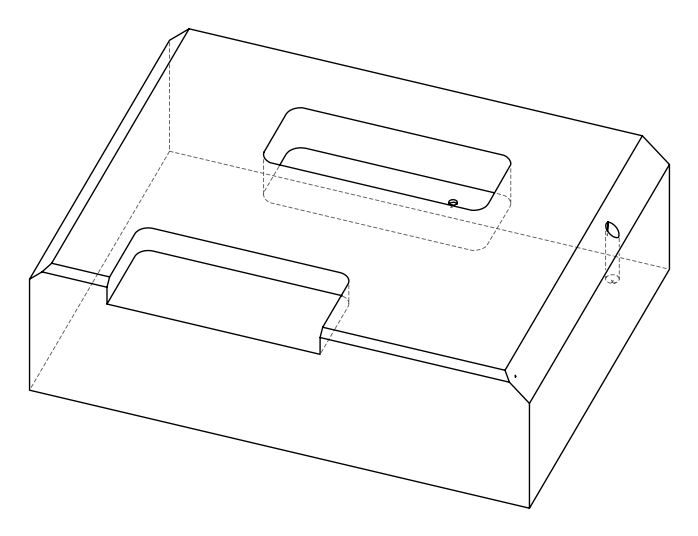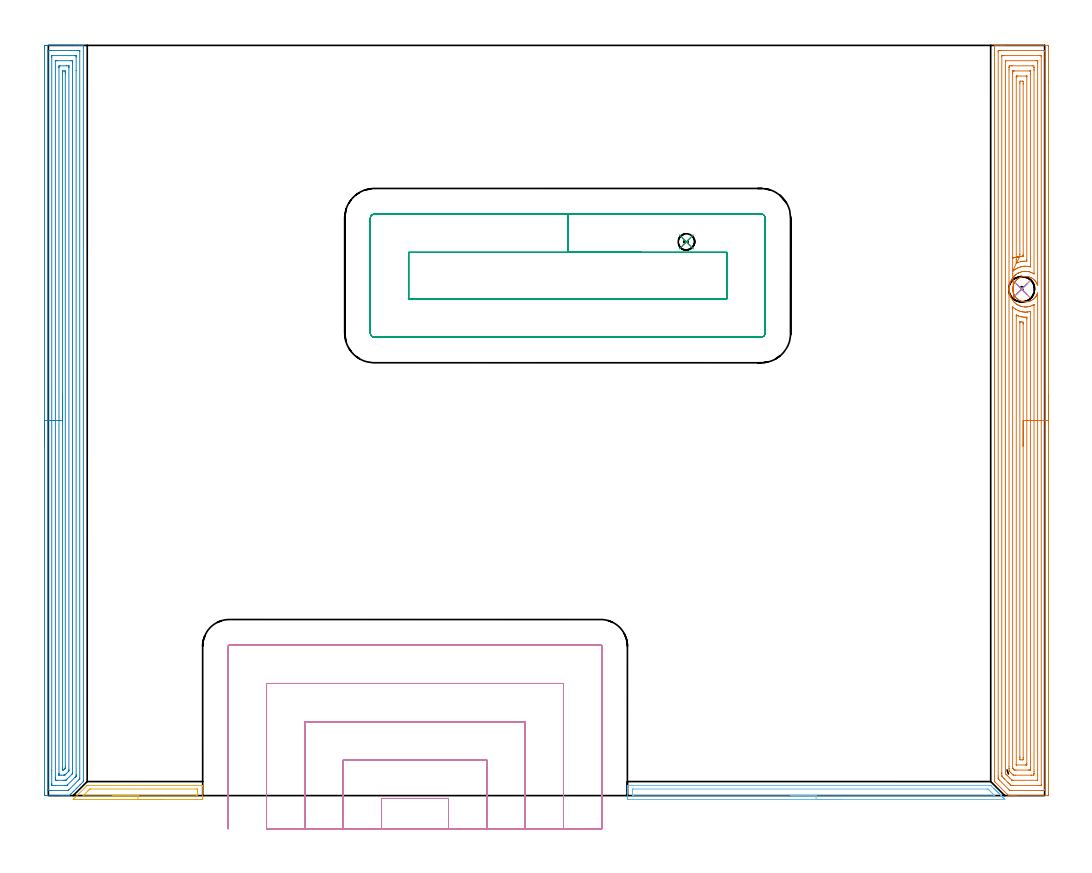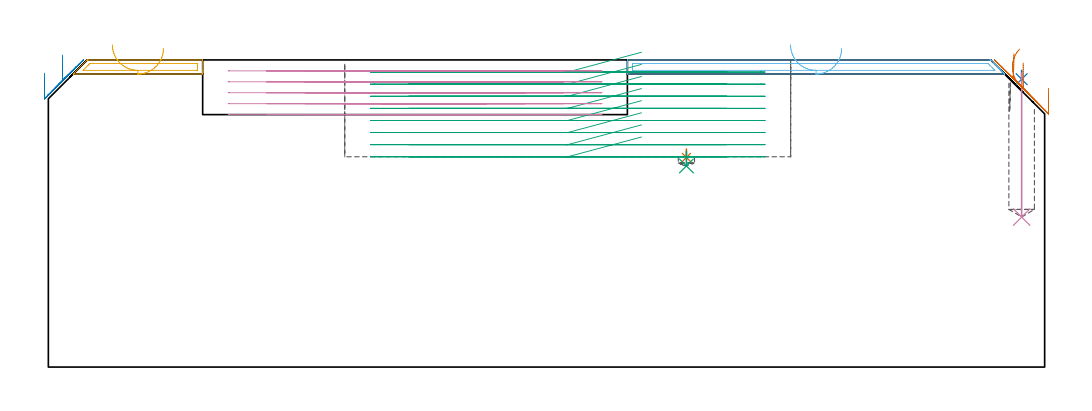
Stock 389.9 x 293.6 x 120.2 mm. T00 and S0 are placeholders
(PLAN: 10 operations, 4 tool changes, 65.1 min)
(1 SPOT_DRILL | STEP1POCKET | NXT0321_9005460120000 | 0.04 min | 4148 mm3)
(2 SPOT_DRILL_1 | STEP1POCKET_1 | NXT0321_9005460120000 | 0.03 min | 693 mm3)
(3 DRILL_BLIND_HOLE_INTO_CENTER | STEP1POCKET | NXT0301_035 | 0.03 min | 104 mm3)
(4 DRILL_BLIND_HOLE_INTO_CENTER_1 | STEP1POCKET_1 | UGT0301_032 | 0.23 min | 4153 mm3)
(5 AREA_MILL | FG_CHAMFER_SURFACE | UGT0205_001 | 0.97 min | 876 mm3)
(6 AREA_MILL_1 | FG_CHAMFER_SURFACE_1 | UGT0205_001 | 2.52 min | 2344 mm3)
(7 AREA_MILL_2 | FG_CHAMFER_SURFACE_2 | UGT0205_001 | 19.06 min | 64107 mm3)
(8 AREA_MILL_3 | FG_CHAMFER_SURFACE_3 | UGT0205_001 | 14.28 min | 33805 mm3)
(9 MILL_RECTANGULAR_POCKET | POCKET_RECTANGULAR_STRAIGHT | UGT0201_094 | Follow Part, ap 5, ae 75% | 12.25 min | 442563 mm3)
(10 MILL_SLOT | SLOT_PARTIAL_RECTANGULAR | UGT0201_094 | Follow Part, ap 5, ae 75% | 15.73 min | 243977 mm3)
(TOOL NXT0321_9005460120000 | NC Spot Drill, 142deg, 12mm, Carbide, Uncoated | D12 PA142 FL30 Z2)
(TOOL NXT0301_035 | Carbide Drill 6.4mm [860.1-0640-032A1-MM 2214] | D6.4 PA140 FL53 Z2)
(TOOL UGT0301_032 | Twist Drill 10 mm | D10 PA118 FL87 Z2)
(TOOL UGT0205_001 | Chamfer Mill 20 x 3 x 45 deg. | D20 FL50 Z2)
(TOOL UGT0201_094 | End mill 20 mm | D20 FL38 Z4)
(OP 1 SPOT_DRILL)
G17 G21 G94 G90
T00 M6
G54
G17 G0 G90 X249.7 Y216.7 S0 M3
G43 Z130.2 H0
G94 G81 G98 Z82.025 F250. R85.3
G80
M5
M2
(OP 2 SPOT_DRILL_1)
G17 G21 G94 G90
T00 M6
G54
G17 G0 G90 X380.9 Y198.2 S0 M3
G43 Z130.2 H0
G94 G81 G98 Z112.67 F250. R116.1
G80
M5
M2
(OP 3 DRILL_BLIND_HOLE_INTO_CENTER)
G17 G21 G94 G90
T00 M6
G54
G17 G0 G90 X249.7 Y216.7 S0 M3
G43 Z130.2 H1
G94 G81 G98 Z78.7 F250. R84.3
G80
M5
M2
(OP 4 DRILL_BLIND_HOLE_INTO_CENTER_1)
G17 G21 G94 G90
T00 M6
G54
G17 G0 G90 X380.9 Y198.2 S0 M3
G43 Z130.2 H0
G94 G81 G98 Z58.7 F250. R115.1
G80
M5
M2
(OP 5 AREA_MILL)
G17 G21 G94 G90
T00 M6
G54
G17 G0 G90 X45.05 Y-1.5 S1061 M3
G43 Z130.2 H0
Z124.7
G94 G1 X45.012 Z123.828 F250.
X44.898 Z122.964
X44.709 Z122.112
X44.447 Z121.28
X44.113 Z120.474
X43.71 Z119.7
X43.241 Z118.964
X42.71 Z118.272
X42.121 Z117.629
X41.478 Z117.04
X40.786 Z116.508
X40.05 Z116.04
X39.276 Z115.637
X38.47 Z115.303
X37.638 Z115.041
X36.786 Z114.852
X35.922 Z114.738
X35.05 Z114.7
X9.899
X9.87 Y-1.499 Z114.701
X9.718 Y-1.491 Z114.705
X9.792 Y-1.412 Z114.785
X9.928 Y-1.272 Z114.927
X15.112 Y3.912 Z120.112
X15.115 Y3.914 Z120.114
X15.205 Y3.999 Z120.186
X15.544 Y4. Z120.2
X60.319
X60.39 Y3.996 Z120.189
X60.392 Y3.985 Z120.179
X60.4 Y3.806 Z120.004
Y-0.242 Z115.956
X60.399 Y-0.968 Z115.226
X60.397 Y-1.489 Z114.705
X60.394 Y-1.491 Z114.703
X59.876 Y-1.5 Z114.7
X35.05
Y-0.086 Z116.114
X13.776
X13.581 Y-0.081 Z116.119
X13.672 Y0.018 Z116.218
X13.771 Y0.12 Z116.32
X15.544 Y1.894 Z118.094
X15.89 Y2.235 Z118.435
X16.243 Y2.581 Z118.781
X16.426 Y2.586 Z118.786
X58.098
X58.39 Y2.581 Z118.781
X58.397 Y2.286 Z118.486
X58.4 Y1.694 Z117.894
Y1.396 Z117.596
X58.399 Y0.806 Z117.006
X58.398 Y0.51 Z116.71
X58.39 Y-0.081 Z116.119
X58.103 Y-0.086 Z116.114
X35.05
X34.178 Z116.152
X33.313 Z116.266
X32.462 Z116.455
X31.63 Z116.717
X30.824 Z117.051
X30.05 Z117.454
X29.314 Z117.923
X28.622 Z118.454
X27.979 Z119.043
X27.39 Z119.686
X26.858 Z120.379
X26.39 Z121.114
X25.987 Z121.888
X25.653 Z122.694
X25.391 Z123.526
X25.202 Z124.378
X25.088 Z125.243
X25.05 Z126.114
G0 Z130.2
M5
M2
(OP 6 AREA_MILL_1)
G17 G21 G94 G90
T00 M6
G54
G17 G0 G90 X310.45 Y-1.5 S1061 M3
G43 Z130.2 H0
Z124.7
G94 G1 X310.412 Z123.828 F250.
X310.298 Z122.963
X310.109 Z122.112
X309.847 Z121.28
X309.513 Z120.474
X309.11 Z119.7
X308.642 Z118.964
X308.111 Z118.272
X307.521 Z117.629
X306.878 Z117.04
X306.186 Z116.508
X305.45 Z116.04
X304.676 Z115.637
X303.87 Z115.303
X303.038 Z115.041
X302.187 Z114.852
X301.322 Z114.738
X300.45 Z114.7
X227.215
X226.685 Y-1.494 Z114.703
X226.608 Y-1.491 Z114.705
X226.6 Y-0.968 Z115.228
Y0.806 Z117.001
Y1.36 Z117.556
Y1.694 Z117.89
Y2.247 Z118.443
Y2.581 Z118.776
Y3.249 Z119.448
Y3.6 Z119.799
X226.607 Y3.968 Z120.159
X226.61 Y3.997 Z120.188
X226.768 Y4. Z120.2
X368.327
X368.804 Y3.993 Z120.193
X368.852 Y3.948 Z120.148
X368.889 Y3.912 Z120.111
X369.925 Y2.877 Z119.073
X370.031 Y2.769 Z118.969
X370.113 Y2.687 Z118.887
X370.221 Y2.581 Z118.777
X370.325 Y2.476 Z118.675
X370.411 Y2.39 Z118.589
X370.517 Y2.285 Z118.481
X370.618 Y2.182 Z118.381
X370.708 Y2.092 Z118.291
X370.813 Y1.989 Z118.185
X370.912 Y1.888 Z118.088
X371.006 Y1.794 Z117.994
X371.108 Y1.694 Z117.89
X371.206 Y1.594 Z117.794
X371.304 Y1.497 Z117.696
X371.404 Y1.398 Z117.594
X371.5 Y1.3 Z117.5
X371.601 Y1.199 Z117.398
X371.7 Y1.102 Z117.298
X371.794 Y1.007 Z117.206
X371.899 Y0.901 Z117.101
X371.995 Y0.806 Z117.002
X372.088 Y0.713 Z116.912
X372.197 Y0.603 Z116.803
X372.291 Y0.511 Z116.707
X372.381 Y0.419 Z116.618
X372.495 Y0.306 Z116.505
X372.587 Y0.215 Z116.411
X372.675 Y0.125 Z116.325
X372.792 Y0.008 Z116.207
X372.883 Y-0.081 Z116.115
X372.969 Y-0.169 Z116.031
X373.09 Y-0.29 Z115.91
X373.178 Y-0.377 Z115.82
X373.263 Y-0.462 Z115.737
X373.388 Y-0.587 Z115.612
X373.474 Y-0.672 Z115.524
X373.557 Y-0.756 Z115.443
X373.685 Y-0.885 Z115.314
X373.77 Y-0.968 Z115.228
X374.01 Y-1.21 Z114.99
X374.212 Y-1.412 Z114.787
X374.281 Y-1.483 Z114.716
X374.283 Y-1.495 Z114.704
X374.281 Y-1.499 Z114.699
X300.45 Y-1.5 Z114.7
Y-0.086 Z116.114
X229.006
X228.61 Y-0.081 Z116.119
X228.602 Y0.316 Z116.516
X228.6 Y1.694 Z117.894
X228.602 Y2.09 Z118.29
X228.61 Y2.581 Z118.781
X228.996 Y2.586 Z118.786
X367.429
X367.757 Y2.581 Z118.781
X368.327 Y2.022 Z118.222
X369.544 Y0.806 Z117.006
X370.113 Y0.235 Z116.435
X370.419 Y-0.081 Z116.119
X370.118 Y-0.086 Z116.114
X300.45
X299.579 Z116.152
X298.714 Z116.266
X297.862 Z116.455
X297.03 Z116.717
X296.224 Z117.051
X295.45 Z117.454
X294.714 Z117.923
X294.022 Z118.454
X293.379 Z119.043
X292.79 Z119.686
X292.259 Z120.378
X291.79 Z121.114
X291.387 Z121.888
X291.053 Z122.694
X290.791 Z123.526
X290.602 Z124.378
X290.488 Z125.243
X290.45 Z126.114
G0 Z130.2
M5
M2
(OP 7 AREA_MILL_2)
G17 G21 G94 G90
T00 M6
G54
G17 G0 G90 X391.4 Y156.8 S1061 M3
G43 Z130.2 H0
Z109.1
G94 G1 Y156.762 Z108.228 F250.
Y156.648 Z107.364
Y156.459 Z106.512
Y156.197 Z105.68
Y155.863 Z104.874
Y155.46 Z104.1
Y154.992 Z103.364
Y154.46 Z102.672
Y153.871 Z102.029
Y153.228 Z101.44
Y152.536 Z100.908
Y151.8 Z100.44
Y151.026 Z100.037
Y150.22 Z99.703
Y149.388 Z99.441
Y148.536 Z99.252
Y147.672 Z99.138
Y146.8 Z99.1
X391.399 Y0.627 Z99.101
X391.396 Y0.194 Z99.102
X391.392 Y0.01 Z99.106
X390.97 Y0. Z99.528
X378.65 Z111.844
X378.125 Z112.372
X377.77 Z112.726
X377.245 Z113.251
X376.89 Z113.604
X376.103 Z114.396
X376.01 Z114.488
X375.813 Y0.001 Z114.685
X375.798 Y0.004 Z114.7
X375.768 Y0.031 Z114.731
X375.57 Y0.228 Z114.926
X375.47 Y0.329 Z115.028
X375.261 Y0.539 Z115.239
X370.504 Y5.296 Z119.996
X370.303 Y5.493 Z120.188
X370.3 Y5.991 Z120.2
X370.299 Y293.452 Z120.199
X370.296 Y293.599 Z120.194
X370.647 Y293.6 Z119.852
X370.9 Z119.599
X371.61 Z118.884
X372.846 Z117.651
X373.37 Z117.124
X373.988 Z116.507
X390.97 Z99.528
X391.234 Y293.598 Z99.263
X391.392 Y293.59 Z99.106
X391.399 Y293.43 Z99.099
X391.4 Y279.269 Z99.1
Y146.8
X389.986 Z100.514
X389.985 Y2.522 Z100.515
X389.984 Y2.415 Z100.516
X389.979 Y2.031 Z100.521
X389.609 Y2.009 Z100.891
X389.21 Y2.003 Z101.29
X388.738 Y2. Z101.762
X376.89 Z113.61
X376.417 Y2.002 Z114.083
X376.317 Y2.006 Z114.183
X376.268 Y2.01 Z114.232
X376.185 Y2.077 Z114.315
X376.01 Y2.244 Z114.49
X375.835 Y2.415 Z114.665
X372.258 Y5.992 Z118.242
X372.019 Y6.233 Z118.481
X371.856 Y6.4 Z118.644
X371.726 Y6.536 Z118.774
X371.721 Y6.584 Z118.779
X371.716 Y6.778 Z118.784
X371.715 Y6.886 Z118.785
X371.714 Y7.674 Z118.786
X371.715 Y291.078 Z118.785
X371.716 Y291.185 Z118.784
X371.721 Y291.569 Z118.779
X372.091 Y291.59 Z118.409
X372.49 Y291.597 Z118.01
X372.962 Y291.6 Z117.538
X389.681 Z100.819
X389.896 Y291.598 Z100.604
X389.93 Y291.596 Z100.57
X389.965 Y291.59 Z100.535
X389.979 Y291.582 Z100.521
X389.98 Y291.555 Z100.52
X389.985 Y291.291 Z100.515
X389.986 Y146.8 Z100.514
X388.572 Z101.928
X388.571 Y4.203 Z101.929
X388.57 Y4.081 Z101.93
X388.567 Y4.02 Z101.933
X388.565 Y4.012 Z101.935
X388.557 Y4.008 Z101.943
X388.528 Y4.002 Z101.972
X388.33 Y4.001 Z102.17
X387.65 Y4. Z102.85
X377.77 Z112.73
X377.089 Y4.002 Z113.411
X376.89 Y4.007 Z113.61
X376.697 Y4.015 Z113.803
X376.5 Y4.203 Z114.
X376.01 Y4.69 Z114.49
X375.602 Y5.098 Z114.898
X374.25 Y6.449 Z116.25
X373.814 Y6.886 Z116.686
X373.37 Y7.335 Z117.13
X373.153 Y7.558 Z117.347
X373.135 Y7.78 Z117.365
X373.132 Y8.022 Z117.368
X373.129 Y8.674 Z117.371
Y8.919
Y289.396
X373.13 Y289.519 Z117.37
X373.133 Y289.579 Z117.367
X373.135 Y289.588 Z117.365
X373.143 Y289.592 Z117.357
X373.172 Y289.598 Z117.328
X373.37 Y289.599 Z117.13
X374.05 Y289.6 Z116.45
X388.13 Y289.599 Z102.37
X388.33 Y289.595 Z102.17
X388.529 Y289.59 Z101.971
X388.565 Y289.579 Z101.935
X388.567 Y289.543 Z101.933
X388.57 Y289.478 Z101.93
X388.571 Y289.396 Z101.929
Y289.151
X388.572 Y146.8 Z101.928
X387.157 Z103.343
Y6.289
X387.155 Y6.09 Z103.345
X387.151 Y6.019 Z103.349
X387.149 Y6.01 Z103.351
X387.141 Y6.006 Z103.359
X387.114 Y6.003 Z103.386
X387.006 Y6.001 Z103.494
X377.77 Y6. Z112.73
X377.326 Y6.004 Z113.174
X377.217 Y6.007 Z113.283
X377.165 Y6.01 Z113.335
X377.099 Y6.062 Z113.401
X376.89 Y6.265 Z113.61
X376.263 Y6.886 Z114.237
X376.01 Y7.138 Z114.49
X375.369 Y7.78 Z115.131
X375.13 Y8.019 Z115.37
X374.806 Y8.346 Z115.694
X374.643 Y8.513 Z115.857
X374.564 Y8.597 Z115.936
X374.55 Y8.637 Z115.95
X374.548 Y8.674 Z115.952
X374.544 Y9.27 Z115.957
X374.543 Y287.311
X374.545 Y287.51 Z115.955
X374.549 Y287.581 Z115.951
X374.551 Y287.59 Z115.949
X374.559 Y287.594 Z115.941
X374.586 Y287.597 Z115.914
X374.695 Y287.599 Z115.805
X386.578 Y287.6 Z103.922
X387.006 Y287.593 Z103.494
X387.112 Y287.59 Z103.388
X387.151 Y287.582 Z103.349
X387.153 Y287.547 Z103.347
X387.155 Y287.456 Z103.345
X387.157 Y287.012 Z103.343
Y286.714
Y199.77
X387.156 Y199.724 Z103.342
X387.154 Y199.717 Z103.343
X387.104 Y199.851 Z103.394
X387.067 Y199.961 Z103.43
X387.01 Y200.095 Z103.49
X386.971 Y200.177 Z103.522
X386.958 Y200.213 Z103.541
X386.94 Y200.253 Z103.559
X386.87 Y200.414 Z103.63
X386.632 Y200.854 Z103.868
X386.498 Y201.056 Z104.002
X386.218 Y201.412 Z104.282
X385.916 Y201.748 Z104.584
X385.605 Y202.027 Z104.895
X385.168 Y202.349 Z105.332
X384.711 Y202.631 Z105.789
X384.26 Y202.83 Z106.24
X383.818 Y202.982 Z106.682
X383.373 Y203.093 Z107.127
X382.924 Y203.16 Z107.576
X382.478 Y203.188 Z108.022
X382.031 Y203.175 Z108.469
X381.582 Y203.121 Z108.918
X381.137 Y203.027 Z109.363
X380.687 Y202.884 Z109.813
X380.244 Y202.706 Z110.256
X380.109 Y202.641 Z110.391
X379.722 Y202.411 Z110.778
X379.35 Y202.153 Z111.15
X379.112 Y201.957 Z111.388
X378.883 Y201.748 Z111.617
X378.664 Y201.513 Z111.836
X378.456 Y201.263 Z112.044
X378.172 Y200.854 Z112.328
X377.93 Y200.414 Z112.57
X377.727 Y199.961 Z112.773
X377.639 Y199.713 Z112.861
X377.563 Y199.461 Z112.937
X377.486 Y199.067 Z113.014
X377.43 Y198.621 Z113.07
X377.411 Y198.174 Z113.089
X377.434 Y197.726 Z113.066
X377.494 Y197.28 Z113.006
X377.563 Y196.939 Z112.937
X377.648 Y196.66 Z112.852
X377.747 Y196.387 Z112.753
X377.957 Y195.934 Z112.543
X378.201 Y195.493 Z112.299
X378.324 Y195.31 Z112.176
X378.456 Y195.133 Z112.044
X378.689 Y194.86 Z111.811
X378.935 Y194.6 Z111.565
X379.138 Y194.417 Z111.362
X379.35 Y194.248 Z111.15
X379.772 Y193.96 Z110.728
X380.211 Y193.707 Z110.289
X380.244 Y193.69 Z110.256
X380.687 Y193.516 Z109.813
X381.137 Y193.373 Z109.363
X381.582 Y193.279 Z108.918
X382.031 Y193.225 Z108.469
X382.478 Y193.212 Z108.022
X382.924 Y193.24 Z107.576
X383.373 Y193.307 Z107.127
X383.818 Y193.417 Z106.682
X384.207 Y193.548 Z106.293
X384.588 Y193.707 Z105.912
X384.711 Y193.772 Z105.789
X385.168 Y194.051 Z105.332
X385.605 Y194.373 Z104.895
X385.864 Y194.6 Z104.636
X386.193 Y194.961 Z104.307
X386.498 Y195.343 Z104.002
X386.599 Y195.493 Z103.901
X386.843 Y195.934 Z103.656
X386.948 Y196.163 Z103.552
X387.024 Y196.33 Z103.476
X387.048 Y196.387 Z103.449
X387.058 Y196.418 Z103.438
X387.111 Y196.573 Z103.387
X387.155 Y196.684 Z103.343
X387.156 Y196.682 Z103.342
X387.157 Y146.8 Z103.343
X385.743 Z104.757
Y9.513
X385.74 Y8.674 Z104.76
X385.739 Y8.624 Z104.761
X385.69 Y8.01 Z104.81
X385.469 Y8.004 Z105.031
X384.81 Y8.001 Z105.69
X384.593 Y8. Z105.907
X378.433 Z112.067
X377.77 Y8.004 Z112.73
X377.676 Y8.006 Z112.824
X377.619 Y8.01 Z112.881
X377.565 Y8.045 Z112.935
X376.89 Y8.708 Z113.61
X376.036 Y9.568 Z114.464
X376.01 Y9.6 Z114.49
X375.961 Y10.462 Z114.539
X375.959 Y10.514 Z114.541
X375.957 Y11.356 Z114.543
Y284.086
X375.96 Y284.926 Z114.54
X375.962 Y284.976 Z114.538
X376.01 Y285.59 Z114.49
X376.231 Y285.596 Z114.269
X376.89 Y285.599 Z113.61
X377.107 Y285.6 Z113.393
X385.028 Y285.599 Z105.472
X385.69 Y285.59 Z104.81
X385.738 Y284.926 Z104.762
X385.741 Y284.875 Z104.759
X385.743 Y284.032 Z104.757
Y283.978
Y204.41
X385.742 Y204.356 Z104.758
X385.739 Y204.248 Z104.761
X385.736 Y204.19 Z104.764
X385.725 Y204.194 Z104.775
X385.69 Y204.213 Z104.81
X385.258 Y204.464 Z105.242
X384.81 Y204.672 Z105.69
X384.471 Y204.808 Z106.029
X383.93 Y204.975 Z106.57
X383.637 Y205.048 Z106.863
X383.293 Y205.111 Z107.207
X383.05 Y205.142 Z107.45
X382.351 Y205.174 Z108.149
X382.17 Y205.169 Z108.33
X381.532 Y205.112 Z108.968
X381.29 Y205.071 Z109.21
X380.802 Y204.96 Z109.698
X380.41 Y204.836 Z110.09
X380.143 Y204.735 Z110.357
X379.886 Y204.631 Z110.614
X379.53 Y204.466 Z110.97
X379.527 Y204.464 Z110.973
X378.99 Y204.119 Z111.51
X378.65 Y203.879 Z111.85
X378.482 Y203.742 Z112.018
X378.281 Y203.57 Z112.219
X378.018 Y203.318 Z112.482
X377.77 Y203.05 Z112.73
X377.602 Y202.847 Z112.898
X377.466 Y202.676 Z113.034
X377.228 Y202.334 Z113.272
X377.089 Y202.124 Z113.411
X376.891 Y201.782 Z113.609
X376.606 Y201.177 Z113.894
X376.482 Y200.888 Z114.018
X376.358 Y200.535 Z114.142
X376.207 Y199.994 Z114.293
X376.174 Y199.828 Z114.326
X376.112 Y199.497 Z114.388
X376.056 Y199.1 Z114.444
X376.051 Y199.059 Z114.449
X376.01 Y198.555 Z114.49
X375.998 Y198.219 Z114.502
Y198.206
X376.01 Y197.841 Z114.49
X376.054 Y197.312 Z114.446
X376.059 Y197.263 Z114.441
X376.126 Y196.812 Z114.374
X376.205 Y196.418 Z114.295
X376.268 Y196.156 Z114.232
X376.382 Y195.79 Z114.118
X376.478 Y195.524 Z114.022
X376.599 Y195.233 Z113.901
X376.874 Y194.647 Z113.626
X377.217 Y194.069 Z113.283
X377.453 Y193.736 Z113.047
X377.77 Y193.353 Z112.73
X378.012 Y193.091 Z112.488
X378.267 Y192.842 Z112.233
X378.65 Y192.521 Z111.85
X378.981 Y192.29 Z111.519
X379.199 Y192.142 Z111.301
X379.515 Y191.948 Z110.985
X379.549 Y191.928 Z110.951
X379.898 Y191.76 Z110.602
X380.11 Y191.677 Z110.39
X380.41 Y191.564 Z110.09
X380.949 Y191.4 Z109.551
X381.29 Y191.329 Z109.21
X381.991 Y191.236 Z108.509
X382.17 Y191.229 Z108.33
X382.531 Y191.224 Z107.969
X382.867 Y191.24 Z107.633
X383.05 Y191.258 Z107.45
X383.637 Y191.352 Z106.863
X383.93 Y191.424 Z106.57
X384.329 Y191.543 Z106.171
X384.81 Y191.724 Z105.69
X384.966 Y191.789 Z105.534
X385.284 Y191.948 Z105.216
X385.54 Y192.1 Z104.96
X385.69 Y192.188 Z104.81
X385.728 Y192.208 Z104.772
X385.734 Y192.209 Z104.766
X385.737 Y192.182 Z104.763
X385.74 Y192.111 Z104.76
X385.743 Y192.002 Z104.757
Y191.948
Y146.8
X384.329 Z106.171
Y10.951
X384.327 Y10.462 Z106.173
X384.323 Y10.062 Z106.177
X384.321 Y10.01 Z106.179
X384.27 Y10.007 Z106.23
X384.157 Y10.003 Z106.343
X383.93 Y10.001 Z106.57
X383.504 Y10. Z106.996
X378.65 Z111.85
X378.223 Y10.002 Z112.277
X378.111 Y10.006 Z112.389
X378.056 Y10.01 Z112.444
X377.953 Y10.107 Z112.547
X377.77 Y10.281 Z112.73
X377.589 Y10.462 Z112.911
X377.4 Y10.659 Z113.1
X377.378 Y10.694 Z113.122
X377.375 Y10.716 Z113.125
X377.373 Y10.766 Z113.127
X377.371 Y10.867 Z113.129
X377.372 Y190.565 Z113.128
X377.374 Y191.054 Z113.126
X377.376 Y191.233 Z113.124
X377.377 Y191.25 Z113.123
X377.433 Y191.205 Z113.067
X377.616 Y191.054 Z112.884
X377.77 Y190.933 Z112.73
X378.27 Y190.546 Z112.23
X378.65 Y190.299 Z111.85
X378.88 Y190.16 Z111.62
X379.53 Y189.829 Z110.97
X380.058 Y189.623 Z110.442
X380.41 Y189.519 Z110.09
X380.784 Y189.413 Z109.716
X381.238 Y189.319 Z109.262
X381.29 Y189.311 Z109.21
X381.628 Y189.266 Z108.872
X382.17 Y189.224 Z108.33
X382.214 Y189.222 Z108.286
X382.633 Y189.228 Z107.867
X383.05 Y189.246 Z107.45
X383.069 Y189.247 Z107.431
X383.243 Y189.266 Z107.257
X383.831 Y189.366 Z106.669
X384.265 Y189.46 Z106.235
X384.323 Y189.468 Z106.177
X384.325 Y189.449 Z106.175
X384.327 Y189.401 Z106.173
X384.328 Y189.266 Z106.172
X384.329 Y146.8 Z106.171
X382.915 Z107.585
X382.914 Y12.387 Z107.586
X382.913 Y12.25 Z107.587
X382.91 Y12.061 Z107.59
X382.908 Y12.022 Z107.592
X382.825 Y12.01 Z107.675
X382.661 Y12.005 Z107.839
X382.415 Y12.001 Z108.085
X378.896 Y12. Z111.604
X378.825 Y12.002 Z111.675
X378.799 Y12.005 Z111.701
X378.793 Y12.01 Z111.707
X378.79 Y12.017 Z111.71
X378.787 Y12.048 Z111.713
X378.786 Y12.112 Z111.714
X378.785 Y12.25 Z111.715
X378.786 Y187.478 Z111.714
X378.788 Y187.856 Z111.712
X378.79 Y188.044 Z111.71
X378.791 Y188.056 Z111.709
X378.843 Y188.035 Z111.657
X378.962 Y187.981 Z111.538
X379.098 Y187.917 Z111.402
X379.53 Y187.755 Z110.97
X379.724 Y187.684 Z110.776
X380.379 Y187.478 Z110.121
X380.41 Y187.469 Z110.09
X380.422 Y187.466 Z110.078
X380.908 Y187.372 Z109.592
X381.29 Y187.31 Z109.21
X381.482 Y187.283 Z109.018
X382.17 Y187.23 Z108.33
X382.42 Y187.223 Z108.08
X382.865 Y187.221 Z107.635
X382.908 Y187.216 Z107.592
X382.91 Y187.153 Z107.59
X382.913 Y187.009 Z107.587
X382.914 Y186.722 Z107.586
X382.915 Y186.584 Z107.585
Y146.8
X381.5 Z109.
Y14.932
X381.499 Y14.719 Z109.001
X381.493 Y14.038 Z109.007
X381.323 Y14.005 Z109.177
X381.29 Y14.003 Z109.21
X380.445 Y14.002 Z110.055
X380.41 Y14.006 Z110.09
X380.207 Y14.038 Z110.293
X380.204 Y14.247 Z110.296
X380.2 Y14.932 Z110.3
Y15.146
Y185.01
X380.201 Y185.224 Z110.299
X380.204 Y185.366 Z110.296
X380.206 Y185.471 Z110.294
X380.241 Y185.472 Z110.259
X380.41 Y185.441 Z110.09
X380.709 Y185.387 Z109.791
X381.29 Y185.294 Z109.21
X381.446 Y185.267 Z109.054
X381.494 Y185.258 Z109.006
X381.496 Y185.152 Z109.004
X381.499 Y185.01 Z109.001
X381.5 Y184.796 Z109.
Y184.582
Y146.8
Y145.928 Z109.038
Y145.063 Z109.151
Y144.212 Z109.34
Y143.38 Z109.603
Y142.574 Z109.936
Y141.8 Z110.339
Y141.064 Z110.808
Y140.372 Z111.339
Y139.729 Z111.928
Y139.14 Z112.572
Y138.608 Z113.264
Y138.14 Z114.
Y137.737 Z114.773
Y137.403 Z115.579
Y137.141 Z116.411
Y136.952 Z117.263
Y136.838 Z118.128
Y136.8 Z119.
G0 Z130.2
X377.873 Y194.701
Z122.638
G1 X377.869 Y194.78 Z121.77
X377.862 Y194.935 Z120.911
X377.851 Y195.163 Z120.069
X377.837 Y195.464 Z119.251
X377.819 Y195.836 Z118.461
X377.798 Y196.274 Z117.707
X377.774 Y196.776 Z116.995
X377.748 Y197.339 Z116.328
X377.718 Y197.958 Z115.714
X377.687 Y198.627 Z115.155
X377.653 Y199.343 Z114.658
X377.617 Y200.099 Z114.224
X377.579 Y200.89 Z113.859
X377.541 Y201.71 Z113.563
X377.501 Y202.553 Z113.341
X377.46 Y203.411 Z113.192
X377.419 Y204.28 Z113.119
X377.377 Y205.151 Z113.123
X377.375 Y205.205 Z113.125
X377.372 Y205.285 Z113.128
Y205.358
X377.371 Y205.547 Z113.129
Y282.649
X377.373 Y283.138 Z113.127
X377.377 Y283.538 Z113.123
X377.379 Y283.59 Z113.121
X377.43 Y283.593 Z113.07
X377.543 Y283.597 Z112.957
X377.77 Y283.599 Z112.73
X378.196 Y283.6 Z112.304
X384.081 Y283.599 Z106.419
X384.202 Y283.597 Z106.298
X384.283 Y283.592 Z106.217
X384.322 Y283.588 Z106.178
X384.323 Y283.543 Z106.177
X384.327 Y283.138 Z106.173
X384.329 Y282.733 Z106.171
Y282.244
Y207.635
X384.326 Y207.146 Z106.174
X384.324 Y206.945 Z106.176
X384.323 Y206.929 Z106.177
X384.281 Y206.934 Z106.219
X384.185 Y206.954 Z106.315
X384.101 Y206.972 Z106.399
X383.93 Y207.006 Z106.57
X383.158 Y207.146 Z107.342
X383.043 Y207.154 Z107.457
X382.17 Y207.177 Z108.33
X382.14 Z108.36
X381.762 Y207.146 Z108.738
X381.336 Y207.1 Z109.164
X381.29 Y207.092 Z109.21
X380.611 Y206.942 Z109.889
X380.41 Y206.886 Z110.09
X379.941 Y206.729 Z110.559
X379.53 Y206.567 Z110.97
X379.317 Y206.469 Z111.183
X378.895 Y206.252 Z111.605
X378.742 Y206.159 Z111.758
X378.65 Y206.099 Z111.85
X378.211 Y205.805 Z112.289
X377.77 Y205.474 Z112.73
X377.706 Y205.424 Z112.794
X377.43 Y205.192 Z113.07
X377.377 Y205.151 Z113.123
X378.802 Y208.352 Z111.698
X378.789 Y208.793 Z111.711
X378.787 Y208.935 Z111.713
X378.785 Y209.691 Z111.715
Y209.829
X378.786 Y281.212 Z111.714
X378.787 Y281.35 Z111.713
X378.79 Y281.539 Z111.71
X378.792 Y281.578 Z111.708
X378.875 Y281.59 Z111.625
X379.039 Y281.595 Z111.461
X379.285 Y281.599 Z111.215
X382.804 Y281.6 Z107.696
X382.875 Y281.598 Z107.625
X382.901 Y281.595 Z107.599
X382.907 Y281.59 Z107.593
X382.91 Y281.583 Z107.59
X382.913 Y281.552 Z107.587
X382.914 Y281.488 Z107.586
X382.915 Y281.35 Z107.585
X382.914 Y209.829 Z107.586
X382.913 Y209.45 Z107.587
X382.91 Y209.261 Z107.59
X382.908 Y209.176 Z107.592
X382.819 Y209.169 Z107.681
X382.17 Y209.17 Z108.33
X381.471 Y209.119 Z109.029
X381.29 Y209.098 Z109.21
X381.149 Y209.077 Z109.351
X380.423 Y208.935 Z110.077
X380.412 Y208.932 Z110.088
X379.743 Y208.718 Z110.757
X379.53 Y208.643 Z110.97
X379.102 Y208.475 Z111.398
X378.802 Y208.352 Z111.698
X380.214 Y210.921 Z110.286
X380.205 Y210.93 Z110.295
X380.203 Y210.933 Z110.297
X380.2 Y211.617 Z110.3
Y211.83
Y278.668
X380.201 Y278.881 Z110.299
X380.207 Y279.562 Z110.293
X380.377 Y279.595 Z110.123
X380.41 Y279.597 Z110.09
X381.255 Y279.598 Z109.245
X381.29 Y279.594 Z109.21
X381.493 Y279.562 Z109.007
X381.496 Y279.353 Z109.004
X381.5 Y278.668 Z109.
Y278.455
Y211.617
X381.499 Y211.404 Z109.001
X381.495 Y211.189 Z109.005
X381.493 Y211.137 Z109.007
X381.47 Y211.132 Z109.03
X381.412 Y211.122 Z109.088
X381.29 Y211.105 Z109.21
X380.96 Y211.058 Z109.54
X380.41 Y210.956 Z110.09
X380.214 Y210.921 Z110.286
X379.629 Y210.82 Z110.925
X379.101 Y210.728 Z111.613
X378.633 Y210.647 Z112.345
X378.231 Y210.577 Z113.116
X377.896 Y210.518 Z113.919
X377.632 Y210.472 Z114.749
X377.439 Y210.439 Z115.6
X377.321 Y210.418 Z116.464
X377.277 Y210.411 Z117.335
X377.308 Y210.416 Z118.207
X377.414 Y210.435 Z119.072
X377.594 Y210.466 Z119.925
X377.846 Y210.51 Z120.759
X378.169 Y210.566 Z121.568
X378.56 Y210.634 Z122.345
X379.016 Y210.713 Z123.084
X379.535 Y210.803 Z123.78
X380.111 Y210.903 Z124.427
G0 Z130.2
M5
M2
(OP 8 AREA_MILL_3)
G17 G21 G94 G90
T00 M6
G54
G17 G0 G90 X-1.5 Y136.8 S1061 M3
G43 Z130.2 H0
Z115.
G94 G1 Y136.838 Z114.128 F250.
Y136.952 Z113.263
Y137.141 Z112.412
Y137.403 Z111.58
Y137.737 Z110.774
Y138.14 Z110.
Y138.608 Z109.264
Y139.14 Z108.572
Y139.729 Z107.929
Y140.372 Z107.34
Y141.064 Z106.808
Y141.8 Z106.34
Y142.574 Z105.937
Y143.38 Z105.603
Y144.212 Z105.341
Y145.064 Z105.152
Y145.928 Z105.038
Y146.8 Z105.
Y292.596
X-1.499 Y292.973 Z105.001
X-1.495 Y293.485 Z105.003
X-1.492 Y293.591 Z105.006
X-0.987 Y293.596 Z105.511
X-0.365 Y293.6 Z106.132
X10.529 Z117.024
X11.944 Z118.44
X12.301 Z118.796
X13.016 Z119.516
X13.286 Z119.786
X13.673 Y293.592 Z120.164
X13.697 Y293.59 Z120.188
X13.7 Y293.419 Z120.2
Y5.992
X13.701 Y5.505 Z120.181
X13.642 Y5.441 Z120.139
X12.404 Y4.204 Z118.903
X11.12 Y2.919 Z117.619
X9.722 Y1.521 Z116.221
X8.828 Y0.627 Z115.327
X8.315 Y0.115 Z114.812
X8.208 Y0.01 Z114.704
X7.957 Y0. Z114.457
X7.701 Z114.201
X6.986 Z113.481
X5.742 Z112.239
X5.214 Z111.709
X4.592 Z111.088
X-0.987 Y0.001 Z105.511
X-1.211 Y0.003 Z105.287
X-1.492 Y0.009 Z105.006
X-1.495 Y0.115 Z105.003
X-1.499 Y0.627 Z105.001
X-1.5 Y1.145 Z105.
Y146.8
X-0.086 Z106.414
X-0.085 Y291.404 Z106.415
X-0.084 Y291.514 Z106.416
X-0.082 Y291.568 Z106.418
X-0.08 Y291.587 Z106.42
X-0.038 Y291.59 Z106.462
X0.375 Y291.599 Z106.875
X8.876 Y291.6 Z115.376
X11.415 Z117.915
X11.89 Y291.599 Z118.39
X12.15 Y291.595 Z118.65
X12.27 Y291.59 Z118.77
X12.279 Y291.583 Z118.779
X12.282 Y291.562 Z118.782
X12.285 Y291.511 Z118.785
X12.286 Y291.407 Z118.786
Y291.2
Y6.886
X12.282 Y6.666 Z118.782
X12.279 Y6.561 Z118.779
X12.222 Y6.484 Z118.722
X12.02 Y6.275 Z118.52
X11.742 Y5.992 Z118.242
X8.018 Y2.268 Z114.518
X7.872 Y2.126 Z114.372
X7.75 Y2.012 Z114.25
X7.634 Y2.007 Z114.134
X7.396 Y2.001 Z113.896
X0.31 Z106.81
X0.05 Y2.005 Z106.55
X-0.07 Y2.01 Z106.43
X-0.079 Y2.017 Z106.421
X-0.082 Y2.038 Z106.418
X-0.085 Y2.089 Z106.415
X-0.086 Y2.193 Z106.414
Y2.4
Y146.8
X1.328 Z107.828
X1.329 Y288.848 Z107.829
X1.331 Y289.396 Z107.831
X1.334 Y289.568 Z107.834
X1.335 Y289.583 Z107.835
X1.35 Y289.59 Z107.85
X1.402 Y289.595 Z107.902
X1.47 Y289.599 Z107.97
X10.328 Y289.6 Z116.828
X10.529 Y289.598 Z117.029
X10.731 Y289.594 Z117.231
X10.859 Y289.59 Z117.359
X10.864 Y289.511 Z117.364
X10.867 Y289.396 Z117.367
X10.871 Y289.052 Z117.371
X10.872 Y283.813 Z117.372
X10.871 Y8.329 Z117.371
X10.867 Y7.78 Z117.367
X10.864 Y7.608 Z117.364
X10.861 Y7.572 Z117.361
X10.84 Y7.547 Z117.34
X10.802 Y7.505 Z117.302
X10.529 Y7.229 Z117.029
X10.359 Y7.058 Z116.859
X7.503 Y4.204 Z114.003
X7.328 Y4.036 Z113.828
X7.302 Y4.013 Z113.802
X7.254 Y4.007 Z113.754
X7.186 Y4.002 Z113.686
X6.986 Y4.001 Z113.486
X6.302 Y4. Z112.802
X2.758 Z109.258
X1.872 Z108.372
X1.671 Y4.002 Z108.171
X1.469 Y4.006 Z107.969
X1.341 Y4.01 Z107.841
X1.335 Y4.089 Z107.835
X1.333 Y4.204 Z107.833
X1.329 Y4.548 Z107.829
X1.328 Y9.86 Z107.828
Y146.8
X2.743 Z109.243
Y287.42
X2.744 Y287.521 Z109.244
X2.748 Y287.582 Z109.248
X2.75 Y287.59 Z109.25
X2.758 Y287.594 Z109.258
X2.784 Y287.597 Z109.284
X3.004 Y287.599 Z109.504
X3.442 Y287.6 Z109.942
X8.758 Z115.258
X9.198 Y287.594 Z115.698
X9.414 Y287.59 Z115.914
X9.451 Y287.58 Z115.951
X9.453 Y287.544 Z115.953
X9.455 Y287.483 Z115.955
X9.457 Y286.902 Z115.957
Y286.714
Y8.862
X9.455 Y8.674 Z115.955
X9.453 Y8.631 Z115.953
X9.451 Y8.613 Z115.951
X9.435 Y8.594 Z115.935
X9.369 Y8.521 Z115.869
X9.267 Y8.417 Z115.767
X9.139 Y8.288 Z115.639
X7.359 Y6.509 Z113.859
X6.986 Y6.137 Z113.486
X6.911 Y6.067 Z113.411
X6.858 Y6.019 Z113.358
X6.758 Y6.01 Z113.258
X6.539 Y6.006 Z113.039
X6.1 Y6. Z112.6
X3.442 Z109.942
X3.002 Y6.006 Z109.502
X2.786 Y6.01 Z109.286
X2.749 Y6.02 Z109.249
X2.747 Y6.056 Z109.247
X2.745 Y6.117 Z109.245
X2.743 Y6.698 Z109.243
Y6.886
Y146.8
X4.157 Z110.657
Y284.926
X4.158 Y285.098 Z110.658
X4.161 Y285.272 Z110.661
X4.168 Y285.59 Z110.668
X4.328 Y285.594 Z110.828
X4.548 Y285.599 Z111.048
X7.204 Y285.6 Z113.704
X7.872 Y285.599 Z114.372
X7.967 Y285.597 Z114.467
X8.025 Y285.593 Z114.525
X8.035 Y285.591 Z114.535
X8.038 Y285.543 Z114.538
X8.04 Y285.445 Z114.54
X8.043 Y285.099 Z114.543
Y284.926
Y10.289
X8.041 Y9.928 Z114.541
X8.038 Y9.748 Z114.538
X8.036 Y9.662 Z114.536
X7.963 Y9.568 Z114.463
X7.919 Y9.52 Z114.419
X6.986 Y8.584 Z113.486
X6.582 Y8.187 Z113.082
X6.42 Y8.03 Z112.92
X6.39 Y8.01 Z112.89
X6.35 Y8.006 Z112.85
X6.267 Y8.003 Z112.767
X6.1 Y8.001 Z112.6
X5.882 Y8. Z112.382
X4.996 Z111.496
X4.328 Y8.001 Z110.828
X4.233 Y8.003 Z110.733
X4.175 Y8.007 Z110.675
X4.165 Y8.009 Z110.665
X4.162 Y8.056 Z110.662
X4.16 Y8.155 Z110.66
X4.157 Y8.501 Z110.657
Y8.674
Y146.8
X5.571 Z112.071
Y282.778
X5.572 Y283.138 Z112.072
X5.575 Y283.405 Z112.075
X5.578 Y283.538 Z112.078
X5.583 Y283.59 Z112.083
X5.647 Y283.595 Z112.147
X6.1 Y283.597 Z112.6
X6.533 Y283.596 Z113.033
X6.615 Y283.59 Z113.115
X6.622 Y283.506 Z113.122
X6.625 Y283.138 Z113.125
X6.628 Y282.605 Z113.128
X6.629 Y11.356 Z113.129
X6.627 Y10.824 Z113.127
X6.624 Y10.732 Z113.124
X6.622 Y10.691 Z113.122
X6.601 Y10.661 Z113.101
X6.412 Y10.462 Z112.912
X6.255 Y10.305 Z112.755
X6.1 Y10.154 Z112.6
X5.948 Y10.01 Z112.448
X5.667 Y10.005 Z112.167
X5.585 Y10.01 Z112.085
X5.578 Y10.094 Z112.078
X5.574 Y10.462 Z112.074
X5.572 Y10.995 Z112.072
X5.571 Y146.8 Z112.071
Y147.672 Z112.109
Y148.536 Z112.223
Y149.388 Z112.412
Y150.22 Z112.674
Y151.026 Z113.008
Y151.8 Z113.411
Y152.536 Z113.88
Y153.228 Z114.411
Y153.871 Z115.
Y154.46 Z115.643
Y154.992 Z116.335
Y155.46 Z117.071
Y155.863 Z117.845
Y156.197 Z118.651
Y156.459 Z119.483
Y156.648 Z120.335
Y156.762 Z121.199
Y156.8 Z122.071
G0 Z130.2
M5
M2
(OP 9 MILL_RECTANGULAR_POCKET)
G17 G21 G94 G90
T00 M6
G54
G17 G0 G90 X232.127 Y212.6 S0 M3
G43 Z130.2 H0
Z123.2
G94 G1 X203.25 Z115.462 F250.
X141. F500.
Y194.4
X265.5
Y212.6
X203.25
Y227.6
X127.6
G3 X126. Y226. R1.6
G1 Y181.
G3 X127.6 Y179.4 R1.6
G1 X278.9
G3 X280.5 Y181. R1.6
G1 Y226.
G3 X278.9 Y227.6 R1.6
G1 X203.25
X202.25
G0 X232.127 Y212.6 Z118.462
G1 X203.25 Z110.725 F250.
X141. F500.
Y194.4
X265.5
Y212.6
X203.25
Y227.6
X127.6
G3 X126. Y226. R1.6
G1 Y181.
G3 X127.6 Y179.4 R1.6
G1 X278.9
G3 X280.5 Y181. R1.6
G1 Y226.
G3 X278.9 Y227.6 R1.6
G1 X203.25
X202.25
G0 X232.127 Y212.6 Z113.725
G1 X203.25 Z105.987 F250.
X141. F500.
Y194.4
X265.5
Y212.6
X203.25
Y227.6
X127.6
G3 X126. Y226. R1.6
G1 Y181.
G3 X127.6 Y179.4 R1.6
G1 X278.9
G3 X280.5 Y181. R1.6
G1 Y226.
G3 X278.9 Y227.6 R1.6
G1 X203.25
X202.25
G0 X232.127 Y212.6 Z108.987
G1 X203.25 Z101.25 F250.
X141. F500.
Y194.4
X265.5
Y212.6
X203.25
Y227.6
X127.6
G3 X126. Y226. R1.6
G1 Y181.
G3 X127.6 Y179.4 R1.6
G1 X278.9
G3 X280.5 Y181. R1.6
G1 Y226.
G3 X278.9 Y227.6 R1.6
G1 X203.25
X202.25
G0 X232.127 Y212.6 Z104.25
G1 X203.25 Z96.512 F250.
X141. F500.
Y194.4
X265.5
Y212.6
X203.25
Y227.6
X127.6
G3 X126. Y226. R1.6
G1 Y181.
G3 X127.6 Y179.4 R1.6
G1 X278.9
G3 X280.5 Y181. R1.6
G1 Y226.
G3 X278.9 Y227.6 R1.6
G1 X203.25
X202.25
G0 X232.127 Y212.6 Z99.512
G1 X203.25 Z91.775 F250.
X141. F500.
Y194.4
X265.5
Y212.6
X203.25
Y227.6
X127.6
G3 X126. Y226. R1.6
G1 Y181.
G3 X127.6 Y179.4 R1.6
G1 X278.9
G3 X280.5 Y181. R1.6
G1 Y226.
G3 X278.9 Y227.6 R1.6
G1 X203.25
X202.25
G0 X232.127 Y212.6 Z94.775
G1 X203.25 Z87.037 F250.
X141. F500.
Y194.4
X265.5
Y212.6
X203.25
Y227.6
X127.6
G3 X126. Y226. R1.6
G1 Y181.
G3 X127.6 Y179.4 R1.6
G1 X278.9
G3 X280.5 Y181. R1.6
G1 Y226.
G3 X278.9 Y227.6 R1.6
G1 X203.25
X202.25
G0 X232.127 Y212.6 Z90.037
G1 X203.25 Z82.3 F250.
X141. F500.
Y194.4
X265.5
Y212.6
X203.25
Y227.6
X127.6
G3 X126. Y226. R1.6
G1 Y181.
G3 X127.6 Y179.4 R1.6
G1 X278.9
G3 X280.5 Y181. R1.6
G1 Y226.
G3 X278.9 Y227.6 R1.6
G1 X203.25
X202.25
G0 Z130.2
M5
M2
(OP 10 MILL_SLOT)
G17 G21 G94 G90
T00 M6
G54
G17 G0 G90 X156.6 Y-13. S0 M3
G43 Z130.2 H0
Z115.92
G94 G1 Y-10. F250.
Y-1.1 F500.
X130.4
Y-10.
Y-13. F250.
X171.6
Y-10.
Y13.9 F500.
X115.4
Y-10.
Y-13. F250.
X186.6
Y-10.
Y28.9 F500.
X100.4
Y-10.
Y-13. F250.
X201.6
Y-10.
Y43.9 F500.
X85.4
Y-10.
Y-13. F250.
X216.6
Y-10.
Y58.5 F500.
G3 X216.2 Y58.9 R0.4
G1 X70.8
G3 X70.4 Y58.5 R0.4
G1 Y-10.
Y-13. F250.
G0 X156.6 Z111.64
G1 Y-10.
Y-1.1 F500.
X130.4
Y-10.
Y-13. F250.
X171.6
Y-10.
Y13.9 F500.
X115.4
Y-10.
Y-13. F250.
X186.6
Y-10.
Y28.9 F500.
X100.4
Y-10.
Y-13. F250.
X201.6
Y-10.
Y43.9 F500.
X85.4
Y-10.
Y-13. F250.
X216.6
Y-10.
Y58.5 F500.
G3 X216.2 Y58.9 R0.4
G1 X70.8
G3 X70.4 Y58.5 R0.4
G1 Y-10.
Y-13. F250.
G0 X156.6 Z107.36
G1 Y-10.
Y-1.1 F500.
X130.4
Y-10.
Y-13. F250.
X171.6
Y-10.
Y13.9 F500.
X115.4
Y-10.
Y-13. F250.
X186.6
Y-10.
Y28.9 F500.
X100.4
Y-10.
Y-13. F250.
X201.6
Y-10.
Y43.9 F500.
X85.4
Y-10.
Y-13. F250.
X216.6
Y-10.
Y58.5 F500.
G3 X216.2 Y58.9 R0.4
G1 X70.8
G3 X70.4 Y58.5 R0.4
G1 Y-10.
Y-13. F250.
G0 X156.6 Z103.08
G1 Y-10.
Y-1.1 F500.
X130.4
Y-10.
Y-13. F250.
X171.6
Y-10.
Y13.9 F500.
X115.4
Y-10.
Y-13. F250.
X186.6
Y-10.
Y28.9 F500.
X100.4
Y-10.
Y-13. F250.
X201.6
Y-10.
Y43.9 F500.
X85.4
Y-10.
Y-13. F250.
X216.6
Y-10.
Y58.5 F500.
G3 X216.2 Y58.9 R0.4
G1 X70.8
G3 X70.4 Y58.5 R0.4
G1 Y-10.
Y-13. F250.
G0 X156.6 Z98.8
G1 Y-10.
Y-1.1 F500.
X130.4
Y-10.
Y-13. F250.
X171.6
Y-10.
Y13.9 F500.
X115.4
Y-10.
Y-13. F250.
X186.6
Y-10.
Y28.9 F500.
X100.4
Y-10.
Y-13. F250.
X201.6
Y-10.
Y43.9 F500.
X85.4
Y-10.
Y-13. F250.
X216.6
Y-10.
Y58.5 F500.
G3 X216.2 Y58.9 R0.4
G1 X70.8
G3 X70.4 Y58.5 R0.4
G1 Y-10.
Y-13. F250.
G0 Z130.2
M5
M2
